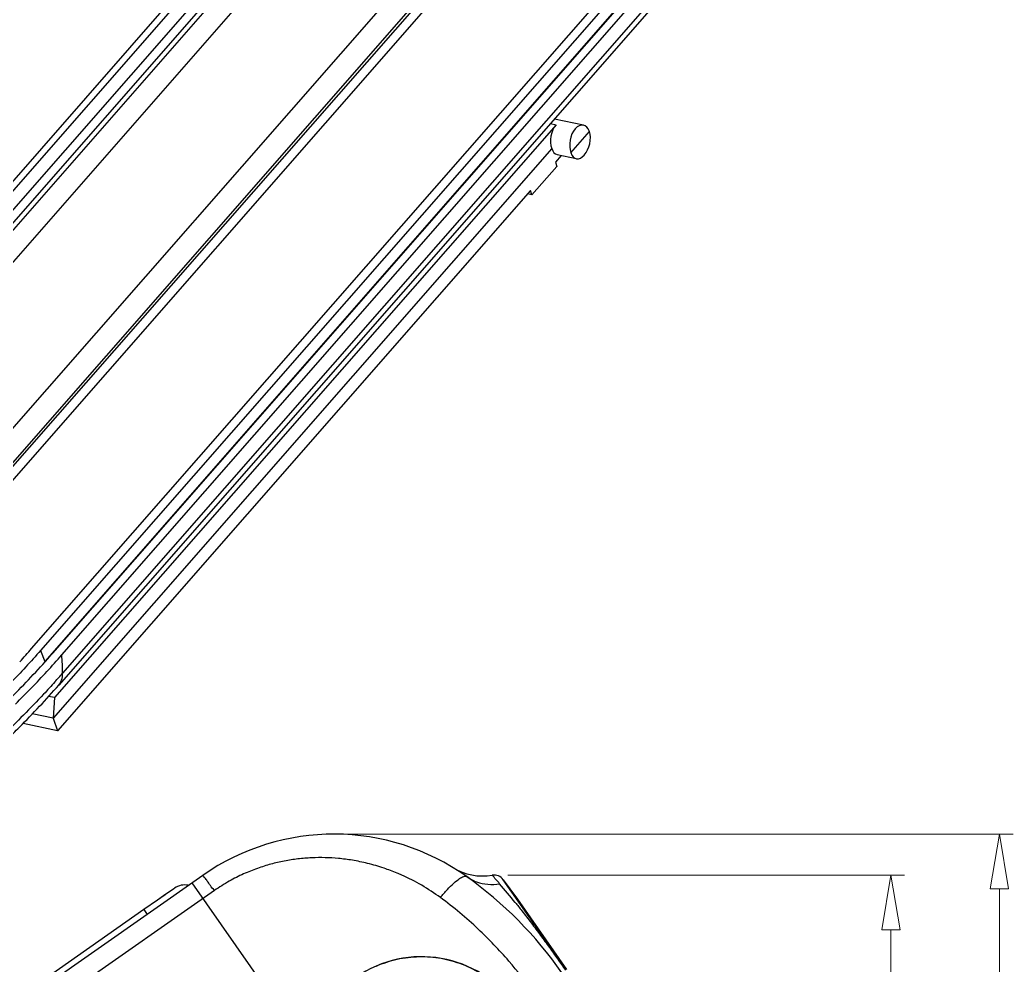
# Model space of a CAD drawing. Header units: millimetres. Extents: x 1786 to 4339, y -2795 to -1928.
# Drawn here: x 3479.3 to 3555.8, y -2689.2 to -2616.4 of the extents above; entities that cross this region are included whole.
import ezdxf

# ---------------------------------------------------------------- set-up
doc = ezdxf.new("R2010")
doc.units = ezdxf.units.MM
doc.layers.add('dim', color=3, linetype='Continuous', lineweight=9)
doc.styles.add('FFS', font='simfang0.ttf', dxfattribs={"width": 0.85})
doc.dimstyles.new('YanXiu', dxfattribs={"dimtxt": 2.5, "dimasz": 2.2, "dimexe": 1, "dimexo": 0.6, "dimgap": 0.66, "dimtad": 0, "dimzin": 9, "dimdsep": 46, "dimtxsty": 'FFS', "dimblk": 'CLOSEDBLANK', "dimcen": 0, "dimclrd": 256, "dimclre": 131, "dimclrt": 42, "dimazin": 2, "dimtfac": 1, "dimtofl": 0, "dimtmove": 0, "dimatfit": 3, "dimldrblk": 'CLOSEDBLANK', "dimfxl": 1, "dimlwd": 5, "dimlwe": 5, "dimarcsym": 0})

# ---------------------------------------------------------------- blocks, each defined once
blk = doc.blocks.new('*u252')
at = {"color": 7, "linetype": 'Continuous'}
for p, q in [((0.517, -35.98, 0), (68.981, 42.266, 0)), ((1.184, -36.111, 0), (69.648, 42.135, 0)), ((1.772, -37.087, 0), (70.236, 41.159, 0)), ((2.604, -37.276, 0), (71.068, 40.97, 0)), ((2.828, -37.666, 0), (71.292, 40.58, 0)), ((3.471, -39.733, 0), (71.936, 38.513, 0)), ((75.528, 28.138, 0), (7.064, -50.107, 0)), ((76.328, 26.039, 0), (7.863, -52.207, 0)), ((7.895, -52.556, 0), (76.359, 25.69, 0)), ((10.556, -67.317, 0), (79.021, 10.929, 0)), ((79.808, 10.762, 0), (11.343, -67.484, 0)), ((12.414, -67.711, 0), (80.879, 10.535, 0)), ((80.174, 9.798, 0), (11.709, -68.448, 0)), ((13.196, -67.877, 0), (81.661, 10.369, 0)), ((81.738, 8.777, 0), (13.273, -69.469, 0)), ((81.39, 7.721, 0), (12.926, -70.524, 0)), ((54.393, -0.563, 0), (6.241, -55.594, 0)), ((56.455, -21.453, 0), (12.564, -71.614, 0)), ((55.956, -21.347, 0), (56.455, -21.453, 0)), ((58.849, -21.491, 0), (56.302, -20.951, 0)), ((57.752, -23.896, 0), (59.382, -22.033, 0)), ((56.079, -23.541, 0), (12.433, -73.423, 0)), ((56.903, -24.145, 0), (56.393, -24.728, 0)), ((58.227, -24.426, 0), (56.554, -24.071, 0)), ((56.507, -25.113, 0), (54.343, -27.587, 0)), ((56.393, -24.728, 0), (56.507, -25.113, 0)), ((54.219, -27.212, 0), (12.831, -74.513, 0)), ((54.343, -27.587, 0), (53.962, -27.506, 0)), ((54.343, -27.587, 0), (54.219, -27.212, 0)), ((11.343, -67.484, 0), (11.709, -68.448, 0)), ((12.564, -71.614, 0), (12.041, -71.503, 0)), ((12.564, -71.614, 0), (12.433, -73.423, 0)), ((12.831, -74.513, 0), (9.809, -73.872, 0)), ((12.433, -73.423, 0), (10.614, -73.037, 0)), ((12.433, -73.423, 0), (12.831, -74.513, 0))]:
    blk.add_line(p, q, dxfattribs=at)
for centre, radius, start, end in [((-44.781, -18.891, 0), 73.534, 317.60878, 318.81084), ((-44.28, -18.101, 0), 75.335, 318.03761, 318.81291), ((-48.075, -14.621, 0), 80.484, 314.5222, 318.00179), ((-9.895, -69.79, 0), 23.17, 0.79332, 4.73606), ((-43.665, -19.646, 0), 75.659, 318.0438, 318.81294)]:
    blk.add_arc(centre, radius, start, end, dxfattribs=at)
for centre, major_axis, ratio, start_param, end_param in [((56.894, -22.609, 0), (0.266, 1.477), 0.600588, 7.068769, 8.639565), ((58.567, -22.964, 0), (0.266, 1.477), 0.600588, 5.497973, 8.639565), ((58.567, -22.964, 0), (0.353, 1.458), 0.559677, -3.892189, -0.750597), ((56.894, -22.609, 0), (0.353, 1.458), 0.559677, -3.892189, -3.125694)]:
    blk.add_ellipse(centre, major_axis=major_axis, ratio=ratio, start_param=start_param, end_param=end_param, dxfattribs=at)
for points, start_tangent, end_tangent in [([(11.343, -67.484, 0), (10.046, -68.928, 0), (8.693, -70.358, 0), (7.284, -71.777, 0)], (-0.658501, -0.75258), (-0.713525, -0.70063)), ([(9.145, -72.171, 0), (10.548, -70.754, 0), (11.899, -69.322, 0), (13.196, -67.877, 0)], (0.712047, 0.702132), (0.658501, 0.75258)), ([(12.926, -70.524, 0), (13.176, -70.095, 0), (13.273, -69.469, 0)], (0.656452, 0.754368), (-0.013242, 0.999912)), ([(12.599, -70.229, 0), (11.606, -71.313, 0), (9.851, -73.135, 0), (8.009, -74.932, 0)], (-0.668544, -0.743673), (-0.726044, -0.687648)), ([(8.374, -75.305, 0), (9.497, -74.196, 0), (11.254, -72.374, 0), (12.926, -70.524, 0)], (0.71811, 0.695929), (0.658501, 0.75258))]:
    blk.add_spline(points, degree=3, dxfattribs=dict(at, start_tangent=start_tangent, end_tangent=end_tangent))
blk = doc.blocks.new('_ClosedBlank')
at = {"color": 0, "linetype": 'ByBlock', "lineweight": -2}
for p, q in [((-1, 0.167), (0, 0)), ((-1, 0.167), (-1, -0.167)), ((0, 0), (-1, -0.167))]:
    blk.add_line(p, q, dxfattribs=at)
blk = doc.blocks.new('*D262')
at = {"layer": 'Defpoints', "color": 0}
for p in [(56.706, 113.539, 0), (91.436, 113.539), (91.112, 0.264, 0)]:
    blk.add_point(p, dxfattribs=at)
at = {"layer": 'dim', "color": 131, "lineweight": 5}
for p, q in [((57.906, 113.539), (92.635, 113.539)), ((92.311, 0.264), (92.635, 0.264))]:
    blk.add_line(p, q, dxfattribs=at)
at = {"layer": 'dim', "lineweight": 5}
for p, q in [((91.436, 108.739), (91.436, 68.011)), ((91.436, 5.064), (91.436, 45.792))]:
    blk.add_line(p, q, dxfattribs=at)
at = {"layer": 'dim', "lineweight": 5, "xscale": 4.800000000000001, "yscale": 4.800000000000001, "zscale": 4.800000000000001}
for p, rotation in [((91.436, 113.539), 90), ((91.436, 0.264), 270)]:
    blk.add_blockref('_ClosedBlank', p, dxfattribs=dict(at, rotation=rotation))
at = {"layer": 'dim', "color": 42, "insert": (91.436, 56.901), "char_height": 6, "attachment_point": 5, "rotation": 90, "style": 'FFS'}
blk.add_mtext('113.27', dxfattribs=at)
blk = doc.blocks.new('*D264')
at = {"layer": 'Defpoints', "color": 0}
for p in [(42.691, 117.126, 0), (100.936, 117.126), (91.112, 0.264, 0)]:
    blk.add_point(p, dxfattribs=at)
at = {"layer": 'dim', "color": 131, "lineweight": 5}
for p, q in [((43.89, 117.126), (102.135, 117.126)), ((92.311, 0.264), (102.135, 0.264))]:
    blk.add_line(p, q, dxfattribs=at)
at = {"layer": 'dim', "lineweight": 5}
for p, q in [((100.936, 112.326), (100.936, 69.805)), ((100.936, 5.064), (100.936, 47.585))]:
    blk.add_line(p, q, dxfattribs=at)
at = {"layer": 'dim', "lineweight": 5, "xscale": 4.800000000000001, "yscale": 4.800000000000001, "zscale": 4.800000000000001}
for p, rotation in [((100.936, 117.126), 90), ((100.936, 0.264), 270)]:
    blk.add_blockref('_ClosedBlank', p, dxfattribs=dict(at, rotation=rotation))
at = {"layer": 'dim', "color": 42, "insert": (100.936, 58.695), "char_height": 6, "attachment_point": 5, "rotation": 90, "style": 'FFS'}
blk.add_mtext('116.86', dxfattribs=at)
blk = doc.blocks.new('u202')
at = {"color": 7, "linetype": 'Continuous'}
for p, q in [((31.22, 113.509), (-63.826, 46.958)), ((54.314, 113.402), (54.313, 113.402)), ((63.024, 105.259), (57.515, 113.127)), ((57.515, 113.127), (58.752, 111.424)), ((32.233, 112.184), (-60.742, 47.082)), ((28.398, 112.144), (27.903, 111.797)), ((38.887, 100.566), (30.284, 112.854)), ((27.261, 111.347), (26.065, 110.51)), ((27.903, 111.797), (27.244, 111.335)), ((27.912, 111.803), (27.261, 111.347)), ((58.752, 111.424), (63.054, 105.28)), ((26.065, 110.51), (-54.171, 54.328)), ((26.065, 110.51), (26.352, 110.101))]:
    blk.add_line(p, q, dxfattribs=at)
blk.add_lwpolyline([(28.745, 112.386), (28.681, 112.341), (28.398, 112.144)], dxfattribs=at)
for centre, radius, start, end in [((42.691, 97.126), 20, 54.46943, 124.99892), ((55.726, 118.458), 5, 238.57178, 279.39986), ((41.291, 97.067), 18.03, 65.97645, 67.36451), ((41.186, 96.849), 18.271, 53.65649, 65.95369), ((33.974, 84.918), 35, 35, 54.47122), ((56.706, 112.539), 1, 36, 99.39986), ((27.295, 87.142), 39.39, 40.60982, 42.05295), ((29.631, 111.171), 1.504, 77.83172, 126.09748), ((5.299, 68.31), 68.346, 38.80527, 40.59203), ((50.357, 96.39), 10, 35.0007, 124.9993)]:
    blk.add_arc(centre, radius, start, end, dxfattribs=at)
for points, start_tangent, end_tangent in [([(48.23, 113.708), (47.078, 114.142), (45.636, 114.563), (44.308, 114.836), (43.087, 114.994), (41.925, 115.062), (40.748, 115.05), (39.544, 114.951), (38.353, 114.766), (37.178, 114.493), (35.997, 114.123), (34.79, 113.637), (33.541, 113.006), (32.233, 112.184)], (-0.922974, 0.384862), (-0.819745, -0.572729)), ([(32.233, 112.184), (31.88, 112.631), (31.611, 113.012), (31.403, 113.29), (31.271, 113.457), (31.219, 113.509)], (-0.635384, 0.772196), (-0.819152, -0.573576)), ([(52.014, 111.566), (52.624, 112.269), (53.193, 112.835), (53.684, 113.227), (54.066, 113.42), (54.313, 113.402)], (0.632131, 0.774861), (0.813826, -0.581109)), ([(54.313, 113.402), (55.183, 112.947), (56.162, 112.736), (57.198, 112.781)], (0.813801, -0.581144), (0.986685, 0.162644)), ([(60.144, 103.243), (58.001, 106.007), (55.328, 108.807), (52.014, 111.566)], (-0.573598, 0.819137), (-0.805679, 0.592352)), ([(58.559, 111.141), (59.142, 110.407), (59.959, 109.348), (60.773, 108.261), (61.55, 107.199), (62.277, 106.185), (62.961, 105.215)], (0.626758, -0.779214), (0.573579, -0.819151)), ([(57.271, 103.59), (55.699, 104.822), (53.949, 105.702), (52.082, 106.222), (50.153, 106.37), (48.233, 106.143), (46.379, 105.544)], (-0.721317, 0.692606), (-0.91719, -0.398451))]:
    blk.add_spline(points, degree=3, dxfattribs=dict(at, start_tangent=start_tangent, end_tangent=end_tangent))
at = {"layer": 'dim'}
for base, p1, p2, picture, middle in [((100.936, 117.126, 0), (91.112, 0.264), (42.691, 117.126), '*D264', (100.936, 58.695, 0)), ((91.43574, 113.53899, 0), (91.11181, 0.264), (56.70614, 113.53899), '*D262', (91.43574, 56.90149, 0))]:
    dim = blk.add_linear_dim(base=base, p1=p1, p2=p2, angle=90, dimstyle='YanXiu', override={"dimtxt": 6, "dimasz": 4.8, "dimexe": 1.1994, "dimexo": 1.1994, "dimgap": 1.1994, "dimzin": 8}, dxfattribs=at)
    dim.commit()
    dim.dimension.update_dxf_attribs({"geometry": picture, "text_midpoint": middle})
blk = doc.blocks.new('*u269')
at = {"xscale": 0.8800000000001091, "yscale": 0.8800000000001091, "zscale": 0.88}
for name, p in [('*u252', (-101.251, 189.606)), ('u202', (-106.251, 13))]:
    blk.add_blockref(name, p, dxfattribs=at)

msp = doc.modelspace()

# ---------------------------------------------------------------- block references
msp.add_blockref('*u269', (3572.178, -2795.168))

doc.saveas('drawing.dxf')
